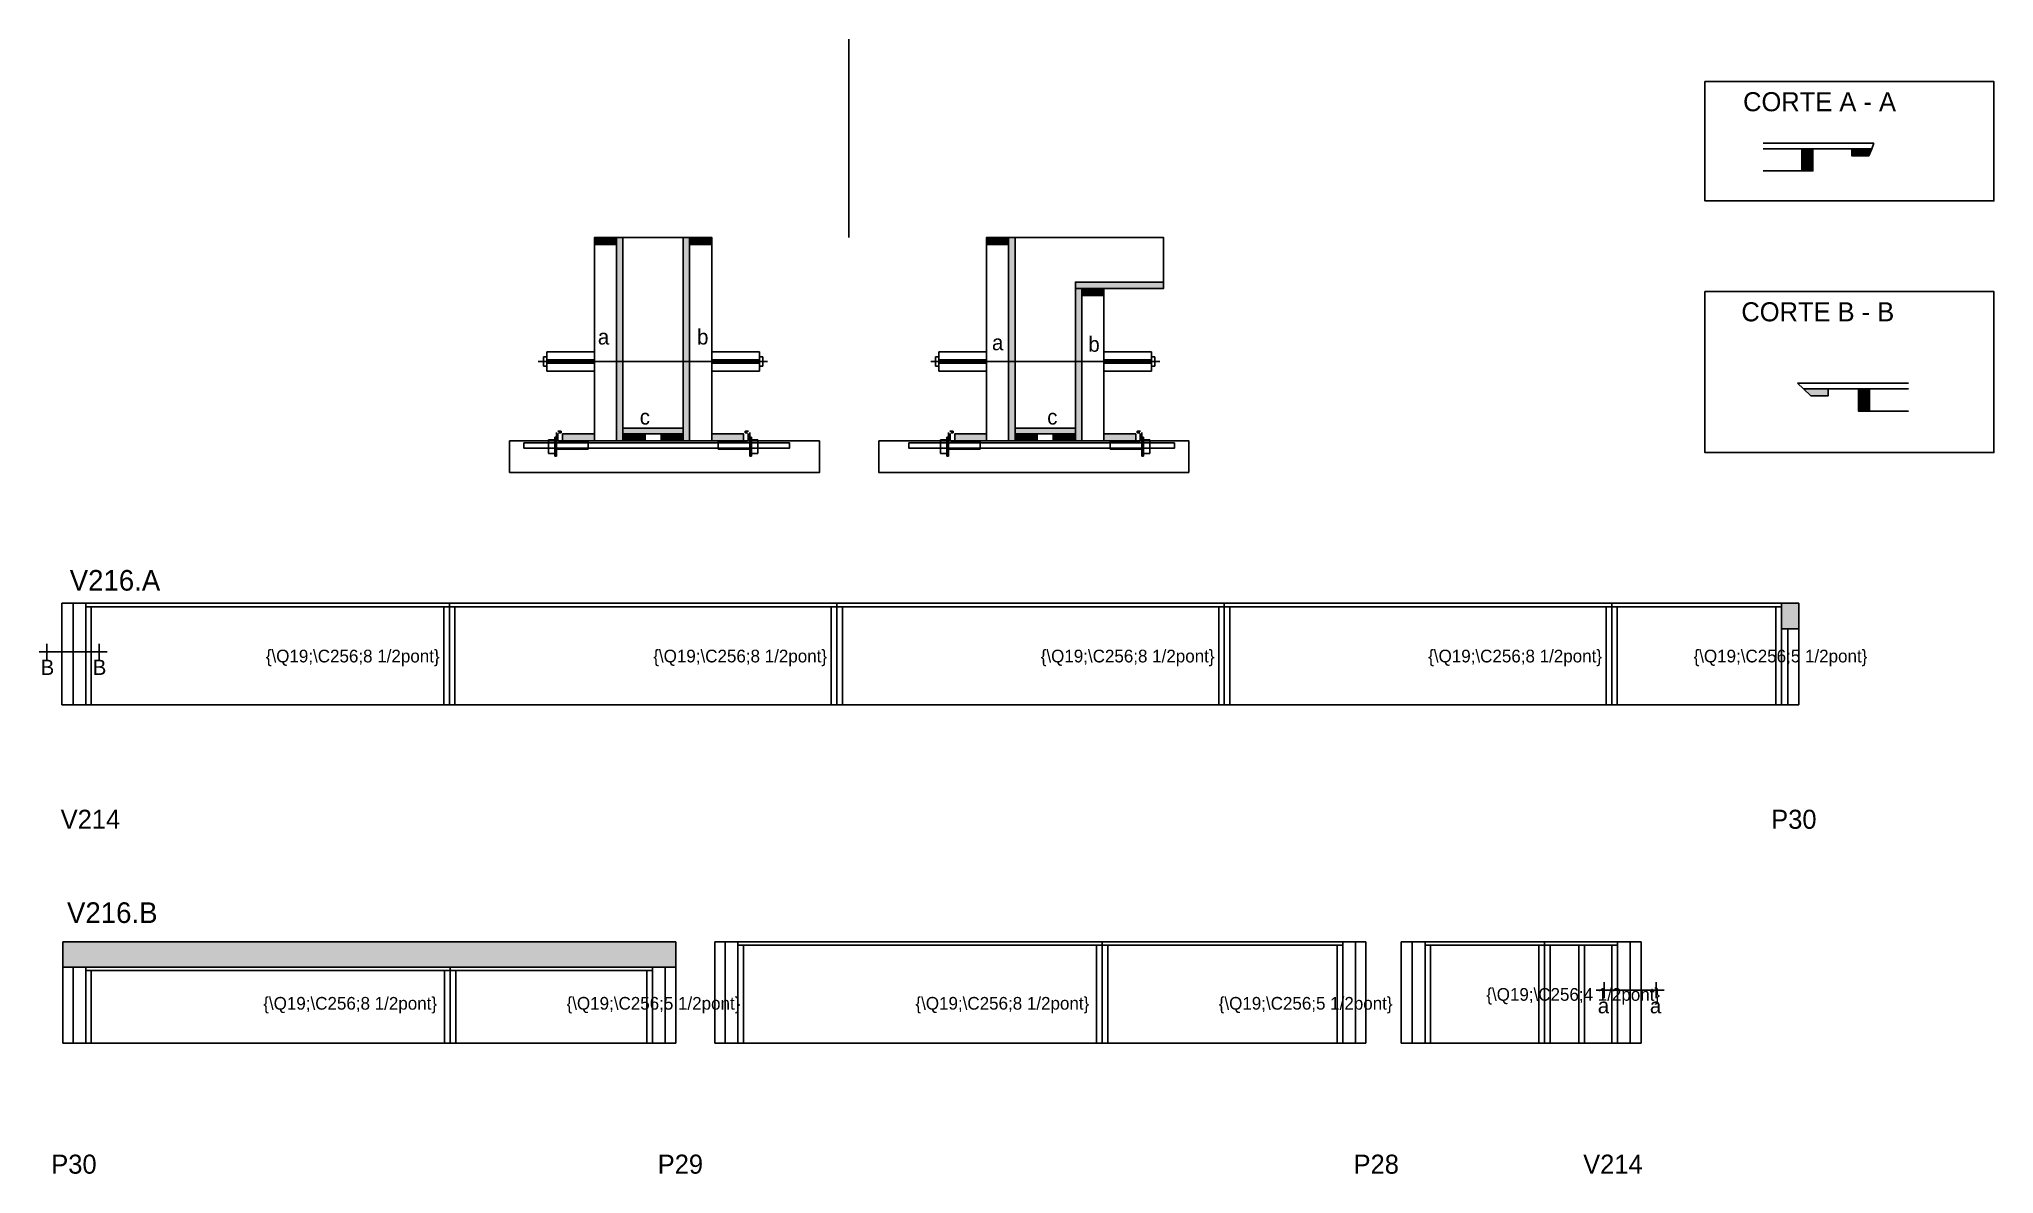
# Model space of a CAD drawing. Header units: metres. Extents: x 6067 to 7298, y 7409 to 8124.
import ezdxf

# ---------------------------------------------------------------- set-up
doc = ezdxf.new("R2010")
doc.units = ezdxf.units.M
for name, color, linetype in [('5', 7, 'Continuous'), ('barrote', 7, 'Continuous'), ('CONCRETO', 7, 'Continuous'), ('COTA', 7, 'Continuous'), ('Cotas', 7, 'Continuous'), ('detalhes', 7, 'Continuous'), ('Hachura', 7, 'Continuous'), ('Madeira', 7, 'Continuous'), ('NOMENCLATURA', 7, 'Continuous'), ('Painéis', 7, 'Continuous'), ('presilha', 7, 'Continuous'), ('SARR_2.2x7', 7, 'Continuous'), ('SARR_3.5x7', 7, 'Continuous'), ('SCO-___-LAJ', 7, 'Continuous'), ('TENSOR', 7, 'Continuous'), ('texto', 7, 'Continuous'), ('TEXTO PILAR', 7, 'Continuous'), ('Texto Seção', 7, 'Continuous')]:
    doc.layers.add(name, color=color, linetype=linetype)

msp = doc.modelspace()

# ---------------------------------------------------------------- hatches: boundary and pattern name
at = {"layer": 'COTA'}
h = msp.add_hatch(color=7, dxfattribs=at)
h.dxf.hatch_style = 1
h.paths.add_polyline_path([(7175.5, 7768.3), (7164.5, 7768.3), (7164.5, 7752.3), (7175.5, 7752.3), (7175.5, 7768.3)])
h = msp.add_hatch(color=7, dxfattribs=at)
h.dxf.hatch_style = 1
h.paths.add_polyline_path([(6468.2, 7539.2), (6468.2, 7555.2), (6468.2, 7555.2), (6082.2, 7555.2), (6082.2, 7555.2), (6082.2, 7539.2), (6082.2, 7539.2), (6468.2, 7539.2)])
at = {"layer": 'Hachura'}
h = msp.add_hatch(color=7, dxfattribs=at)
h.dxf.hatch_style = 1
h.paths.add_polyline_path([(7184.4, 8054.6), (7177.4, 8054.6), (7177.4, 8040.6), (7184.4, 8040.6), (7184.4, 8054.6)])
h = msp.add_hatch(color=7, dxfattribs=at)
h.dxf.hatch_style = 1
h.paths.add_polyline_path([(7221.4, 8054.6), (7219.6, 8050.2), (7219.6, 8050.2), (7208.8, 8050.2), (7208.8, 8050.2), (7208.8, 8054.6), (7208.8, 8054.6), (7221.4, 8054.6)])
h = msp.add_hatch(color=7, dxfattribs=at)
h.dxf.hatch_style = 1
h.paths.add_polyline_path([(6431, 7994.2), (6431, 7998.6), (6431, 7998.6), (6417, 7998.6), (6417, 7998.6), (6417, 7994.2), (6417, 7994.2), (6431, 7994.2)])
h = msp.add_hatch(color=7, dxfattribs=at)
h.dxf.hatch_style = 1
h.paths.add_polyline_path([(6431, 7998.6), (6435, 7998.6), (6435, 7998.6), (6435, 7870.6), (6435, 7870.6), (6431, 7870.6), (6431, 7870.6), (6431, 7998.6)])
h = msp.add_hatch(color=7, dxfattribs=at)
h.dxf.hatch_style = 1
h.paths.add_polyline_path([(6477, 7998.6), (6473, 7998.6), (6473, 7998.6), (6473, 7870.6), (6473, 7870.6), (6477, 7870.6), (6477, 7870.6), (6477, 7998.6)])
h = msp.add_hatch(color=7, dxfattribs=at)
h.dxf.hatch_style = 1
h.paths.add_polyline_path([(6477, 7994.2), (6477, 7998.6), (6477, 7998.6), (6491, 7998.6), (6491, 7998.6), (6491, 7994.2), (6491, 7994.2), (6477, 7994.2)])
h = msp.add_hatch(color=7, dxfattribs=at)
h.dxf.hatch_style = 1
h.paths.add_polyline_path([(6677.9, 7994.2), (6677.9, 7998.6), (6677.9, 7998.6), (6663.9, 7998.6), (6663.9, 7998.6), (6663.9, 7994.2), (6663.9, 7994.2), (6677.9, 7994.2)])
h = msp.add_hatch(color=7, dxfattribs=at)
h.dxf.hatch_style = 1
h.paths.add_polyline_path([(6677.9, 7998.6), (6681.9, 7998.6), (6681.9, 7998.6), (6681.9, 7870.6), (6681.9, 7870.6), (6677.9, 7870.6), (6677.9, 7870.6), (6677.9, 7998.6)])
h = msp.add_hatch(color=7, dxfattribs=at)
h.dxf.hatch_style = 1
h.paths.add_polyline_path([(6723.9, 7970.6), (6719.9, 7970.6), (6719.9, 7970.6), (6719.9, 7870.6), (6719.9, 7870.6), (6723.9, 7870.6), (6723.9, 7870.6), (6723.9, 7970.6)])
h = msp.add_hatch(color=7, dxfattribs=at)
h.dxf.hatch_style = 1
h.paths.add_polyline_path([(6719.9, 7966.6), (6719.9, 7970.6), (6719.9, 7970.6), (6775.5, 7970.6), (6775.5, 7970.6), (6775.5, 7966.6), (6775.5, 7966.6), (6719.9, 7966.6)])
h = msp.add_hatch(color=7, dxfattribs=at)
h.dxf.hatch_style = 1
h.paths.add_polyline_path([(6723.9, 7962.2), (6723.9, 7966.6), (6723.9, 7966.6), (6737.9, 7966.6), (6737.9, 7966.6), (6737.9, 7962.2), (6737.9, 7962.2), (6723.9, 7962.2)])
h = msp.add_hatch(color=7, dxfattribs=at)
h.dxf.hatch_style = 1
h.paths.add_polyline_path([(7178.5, 7903.3), (7183.1, 7898.9), (7183.1, 7898.9), (7193.9, 7898.9), (7193.9, 7898.9), (7193.9, 7903.3), (7193.9, 7903.3), (7178.5, 7903.3)])
h = msp.add_hatch(color=7, dxfattribs=at)
h.dxf.hatch_style = 1
h.paths.add_polyline_path([(7213.1, 7903.3), (7220.1, 7903.3), (7220.1, 7889.3), (7213.1, 7889.3), (7213.1, 7903.3)])
h = msp.add_hatch(color=7, dxfattribs=at)
h.dxf.hatch_style = 1
h.paths.add_polyline_path([(6473, 7875), (6473, 7878.6), (6473, 7878.6), (6435, 7878.6), (6435, 7878.6), (6435, 7875), (6435, 7875), (6473, 7875)])
h = msp.add_hatch(color=7, dxfattribs=at)
h.dxf.hatch_style = 1
h.paths.add_polyline_path([(6681.9, 7875), (6681.9, 7878.6), (6681.9, 7878.6), (6719.9, 7878.6), (6719.9, 7878.6), (6719.9, 7875), (6719.9, 7875), (6681.9, 7875)])
h = msp.add_hatch(color=7, dxfattribs=at)
h.dxf.hatch_style = 1
h.paths.add_polyline_path([(6397, 7870.6), (6397, 7875), (6397, 7875), (6417, 7875), (6417, 7875), (6417, 7870.6), (6417, 7870.6), (6397, 7870.6)])
h = msp.add_hatch(color=7, dxfattribs=at)
h.dxf.hatch_style = 1
h.paths.add_polyline_path([(6435, 7870.6), (6435, 7875), (6435, 7875), (6449, 7875), (6449, 7875), (6449, 7870.6), (6449, 7870.6), (6435, 7870.6)])
h = msp.add_hatch(color=7, dxfattribs=at)
h.dxf.hatch_style = 1
h.paths.add_polyline_path([(6473, 7870.6), (6473, 7875), (6473, 7875), (6459, 7875), (6459, 7875), (6459, 7870.6), (6459, 7870.6), (6473, 7870.6)])
h = msp.add_hatch(color=7, dxfattribs=at)
h.dxf.hatch_style = 1
h.paths.add_polyline_path([(6511, 7870.6), (6511, 7875), (6511, 7875), (6491, 7875), (6491, 7875), (6491, 7870.6), (6491, 7870.6), (6511, 7870.6)])
h = msp.add_hatch(color=7, dxfattribs=at)
h.dxf.hatch_style = 1
h.paths.add_polyline_path([(6643.9, 7870.6), (6643.9, 7875), (6643.9, 7875), (6663.9, 7875), (6663.9, 7875), (6663.9, 7870.6), (6663.9, 7870.6), (6643.9, 7870.6)])
h = msp.add_hatch(color=7, dxfattribs=at)
h.dxf.hatch_style = 1
h.paths.add_polyline_path([(6681.9, 7870.6), (6681.9, 7875), (6681.9, 7875), (6695.9, 7875), (6695.9, 7875), (6695.9, 7870.6), (6695.9, 7870.6), (6681.9, 7870.6)])
h = msp.add_hatch(color=7, dxfattribs=at)
h.dxf.hatch_style = 1
h.paths.add_polyline_path([(6719.9, 7870.6), (6719.9, 7875), (6719.9, 7875), (6705.9, 7875), (6705.9, 7875), (6705.9, 7870.6), (6705.9, 7870.6), (6719.9, 7870.6)])
h = msp.add_hatch(color=7, dxfattribs=at)
h.dxf.hatch_style = 1
h.paths.add_polyline_path([(6757.9, 7870.6), (6757.9, 7875), (6757.9, 7875), (6737.9, 7875), (6737.9, 7875), (6737.9, 7870.6), (6737.9, 7870.6), (6757.9, 7870.6)])

# ---------------------------------------------------------------- linework, layer by layer
at = {"color": 7, "lineweight": 25}
for p, q in [((6385, 7923.6), (6385, 7917.6)), ((6385, 7923.6), (6387, 7923.6)), ((6387, 7917.6), (6385, 7917.6)), ((6387, 7926.6), (6387, 7914.6)), ((6387, 7926.6), (6417, 7926.6)), ((6417, 7921.6), (6387, 7921.6)), ((6417, 7919.6), (6387, 7919.6)), ((6521, 7926.6), (6491, 7926.6)), ((6491, 7921.6), (6521, 7921.6)), ((6491, 7919.6), (6521, 7919.6)), ((6521, 7926.6), (6521, 7914.6)), ((6521, 7923.6), (6523, 7923.6)), ((6521, 7917.6), (6523, 7917.6)), ((6523, 7923.6), (6523, 7917.6)), ((6631.9, 7923.6), (6631.9, 7917.6)), ((6633.9, 7923.6), (6631.9, 7923.6)), ((6633.9, 7917.6), (6631.9, 7917.6)), ((6633.9, 7926.6), (6633.9, 7914.6)), ((6633.9, 7926.6), (6663.9, 7926.6)), ((6663.9, 7921.6), (6633.9, 7921.6)), ((6663.9, 7919.6), (6633.9, 7919.6)), ((6767.9, 7926.6), (6737.9, 7926.6)), ((6737.9, 7921.6), (6767.9, 7921.6)), ((6737.9, 7919.6), (6767.9, 7919.6)), ((6767.9, 7926.6), (6767.9, 7914.6)), ((6769.9, 7923.6), (6767.9, 7923.6)), ((6767.9, 7917.6), (6769.9, 7917.6)), ((6769.9, 7923.6), (6769.9, 7917.6)), ((6387, 7914.6), (6417, 7914.6)), ((6521, 7914.6), (6491, 7914.6)), ((6633.9, 7914.6), (6663.9, 7914.6)), ((6767.9, 7914.6), (6737.9, 7914.6))]:
    msp.add_line(p, q, dxfattribs=at)
at = {"layer": 'barrote', "color": 7, "lineweight": 25}
for points in [[(6363.6, 7850.6), (6558.7, 7850.6), (6558.7, 7870.6), (6363.6, 7870.6)], [(6791.4, 7850.6), (6596.2, 7850.6), (6596.2, 7870.6), (6791.4, 7870.6)]]:
    msp.add_lwpolyline(points, close=True, dxfattribs=at)
at = {"layer": 'CONCRETO', "color": 7, "lineweight": 25}
for points in [[(6435, 7998.6), (6435, 7998.6), (6473, 7998.6), (6473, 7970.6), (6473, 7970.6), (6473, 7878.6), (6435, 7878.6), (6435, 7998.6)], [(6775.5, 7970.6), (6775.5, 7998.6), (6681.9, 7998.6), (6681.9, 7970.6), (6681.9, 7970.6), (6681.9, 7878.6), (6719.9, 7878.6), (6719.9, 7970.6)]]:
    msp.add_lwpolyline(points, close=True, dxfattribs=at)
at = {"layer": 'COTA', "color": 7, "lineweight": 25}
for p, q in [((7175.5, 7768.3), (7164.5, 7768.3)), ((7175.5, 7752.3), (7175.5, 7768.3)), ((6082.2, 7539.2), (6082.2, 7555.2)), ((6082.2, 7555.2), (6468.2, 7555.2)), ((6468.2, 7555.2), (6468.2, 7539.2))]:
    msp.add_line(p, q, dxfattribs=at)
at = {"layer": 'Cotas', "color": 7, "lineweight": 25}
for points in [[(7116.4, 8096.9), (7298.3, 8096.9), (7298.3, 8021.7), (7116.4, 8021.7)], [(7116.4, 7964.6), (7298.3, 7964.6), (7298.3, 7863.2), (7116.4, 7863.2)]]:
    msp.add_lwpolyline(points, close=True, dxfattribs=at)
at = {"layer": 'Defpoints', "color": 7, "lineweight": 25}
msp.add_line((6577.2, 7998.6), (6577.2, 8123.6), dxfattribs=at)
at = {"layer": 'Madeira', "color": 7, "lineweight": 25}
for points in [[(7184.4, 8054.6), (7184.4, 8040.6), (7153, 8040.6)], [(7213.1, 7903.3), (7213.1, 7889.3), (7244.5, 7889.3)]]:
    msp.add_lwpolyline(points, dxfattribs=at)
for points in [[(7184.4, 8040.6), (7184.4, 8054.6), (7177.4, 8054.6), (7177.4, 8040.6)], [(7208.8, 8054.6), (7221.4, 8054.6), (7219.6, 8050.2), (7208.8, 8050.2)], [(6431, 7994.2), (6431, 7998.6), (6417, 7998.6), (6417, 7994.2)], [(6431, 7998.6), (6417, 7998.6), (6417, 7870.6), (6431, 7870.6)], [(6477, 7994.2), (6477, 7998.6), (6491, 7998.6), (6491, 7994.2)], [(6477, 7998.6), (6491, 7998.6), (6491, 7870.6), (6477, 7870.6)], [(6677.9, 7994.2), (6677.9, 7998.6), (6663.9, 7998.6), (6663.9, 7994.2)], [(6677.9, 7998.6), (6663.9, 7998.6), (6663.9, 7870.6), (6677.9, 7870.6)], [(6723.9, 7962.2), (6723.9, 7966.6), (6737.9, 7966.6), (6737.9, 7962.2)], [(6723.9, 7966.6), (6737.9, 7966.6), (6737.9, 7870.6), (6723.9, 7870.6)], [(7193.9, 7903.3), (7178.5, 7903.3), (7183.1, 7898.9), (7193.9, 7898.9)], [(7213.1, 7889.3), (7213.1, 7903.3), (7220.1, 7903.3), (7220.1, 7889.3)], [(6397, 7870.6), (6397, 7875), (6417, 7875), (6417, 7870.6)], [(6435, 7870.6), (6435, 7875), (6449, 7875), (6449, 7870.6)], [(6473, 7870.6), (6473, 7875), (6459, 7875), (6459, 7870.6)], [(6511, 7870.6), (6511, 7875), (6491, 7875), (6491, 7870.6)], [(6643.9, 7870.6), (6643.9, 7875), (6663.9, 7875), (6663.9, 7870.6)], [(6681.9, 7870.6), (6681.9, 7875), (6695.9, 7875), (6695.9, 7870.6)], [(6719.9, 7870.6), (6719.9, 7875), (6705.9, 7875), (6705.9, 7870.6)], [(6757.9, 7870.6), (6757.9, 7875), (6737.9, 7875), (6737.9, 7870.6)]]:
    msp.add_lwpolyline(points, close=True, dxfattribs=at)
at = {"layer": 'NOMENCLATURA', "color": 7, "lineweight": 25}
for p, q in [((6067.3, 7737.8), (6110.1, 7737.8)), ((6072.3, 7742.8), (6072.3, 7732.8)), ((6105.1, 7742.8), (6105.1, 7732.8)), ((7090.7, 7524.7), (7047.9, 7524.7)), ((7052.9, 7529.7), (7052.9, 7519.7)), ((7085.7, 7529.7), (7085.7, 7519.7))]:
    msp.add_line(p, q, dxfattribs=at)
at = {"layer": 'Painéis', "color": 7, "lineweight": 25}
for p, q in [((7222.8, 8058.2), (7153, 8058.2)), ((7221.4, 8054.6), (7153, 8054.6)), ((7221.4, 8054.6), (7222.8, 8058.2)), ((7178.5, 7903.3), (7174.7, 7906.9)), ((7174.7, 7906.9), (7244.6, 7906.9)), ((7178.5, 7903.3), (7244.5, 7903.3)), ((6081.7, 7768.3), (7164.5, 7768.3)), ((6081.7, 7704.3), (6081.7, 7768.3)), ((6325.7, 7704.3), (6325.7, 7768.3)), ((6569.7, 7704.3), (6569.7, 7768.3)), ((6813.7, 7704.3), (6813.7, 7768.3)), ((7057.7, 7704.3), (7057.7, 7768.3)), ((7164.5, 7752.3), (7164.5, 7768.3)), ((7175.5, 7752.3), (7164.5, 7752.3)), ((7175.5, 7704.3), (7175.5, 7752.3)), ((6081.7, 7704.3), (7175.5, 7704.3)), ((6492.8, 7555.2), (6902.8, 7555.2)), ((6492.8, 7491.2), (6492.8, 7555.2)), ((6736.8, 7491.2), (6736.8, 7555.2)), ((6902.8, 7491.2), (6902.8, 7555.2)), ((7076.3, 7555.2), (6925.1, 7555.2)), ((6925.1, 7491.2), (6925.1, 7555.2)), ((7015.3, 7491.2), (7015.3, 7555.2)), ((7076.3, 7491.2), (7076.3, 7555.2)), ((6082.2, 7539.2), (6468.2, 7539.2)), ((6082.2, 7491.2), (6082.2, 7539.2)), ((6326.2, 7491.2), (6326.2, 7539.2)), ((6468.2, 7491.2), (6468.2, 7539.2)), ((6082.2, 7491.2), (6468.2, 7491.2)), ((6492.8, 7491.2), (6902.8, 7491.2)), ((7076.3, 7491.2), (6925.1, 7491.2))]:
    msp.add_line(p, q, dxfattribs=at)
for points in [[(6431, 7998.6), (6435, 7998.6), (6435, 7870.6), (6431, 7870.6)], [(6477, 7998.6), (6473, 7998.6), (6473, 7870.6), (6477, 7870.6)], [(6677.9, 7998.6), (6681.9, 7998.6), (6681.9, 7870.6), (6677.9, 7870.6)], [(6719.9, 7966.6), (6719.9, 7970.6), (6775.5, 7970.6), (6775.5, 7966.6)], [(6723.9, 7966.6), (6719.9, 7966.6), (6719.9, 7870.6), (6723.9, 7870.6)], [(6473, 7875), (6473, 7878.6), (6435, 7878.6), (6435, 7875)], [(6681.9, 7875), (6681.9, 7878.6), (6719.9, 7878.6), (6719.9, 7875)]]:
    msp.add_lwpolyline(points, close=True, dxfattribs=at)
at = {"layer": 'presilha', "color": 7, "lineweight": 25}
for p, q in [((6388.1, 7871.3), (6392.1, 7871.3)), ((6388.1, 7871.3), (6388.1, 7862.7)), ((6392.1, 7873), (6393.1, 7873)), ((6392.1, 7861), (6392.1, 7873)), ((6392.1, 7871.3), (6392.1, 7862.7)), ((6393.1, 7869.8), (6393.1, 7875.9)), ((6393.1, 7873), (6393.1, 7861)), ((6396.1, 7876.7), (6393.9, 7876.7)), ((6394.1, 7870.4), (6394.1, 7875.3)), ((6396.1, 7875.7), (6394.5, 7875.7)), ((6413.1, 7870), (6394.5, 7870)), ((6396.1, 7876.7), (6396.1, 7875.7)), ((6413.1, 7870), (6413.1, 7865.4)), ((6494.9, 7870), (6494.9, 7865.4)), ((6494.9, 7870), (6513.5, 7870)), ((6511.9, 7876.7), (6511.9, 7875.7)), ((6511.9, 7876.7), (6514.1, 7876.7)), ((6511.9, 7875.7), (6513.5, 7875.7)), ((6513.9, 7870.4), (6513.9, 7875.3)), ((6514.9, 7869.8), (6514.9, 7875.9)), ((6515.9, 7873), (6514.9, 7873)), ((6514.9, 7873), (6514.9, 7861)), ((6515.9, 7861), (6515.9, 7873)), ((6519.9, 7871.3), (6515.9, 7871.3)), ((6515.9, 7871.3), (6515.9, 7862.7)), ((6519.9, 7871.3), (6519.9, 7862.7)), ((6635, 7871.3), (6639, 7871.3)), ((6635, 7871.3), (6635, 7862.7)), ((6639, 7873), (6640, 7873)), ((6639, 7861), (6639, 7873)), ((6639, 7871.3), (6639, 7862.7)), ((6640, 7869.8), (6640, 7875.9)), ((6640, 7873), (6640, 7861)), ((6643, 7876.7), (6640.8, 7876.7)), ((6641, 7870.4), (6641, 7875.3)), ((6643, 7875.7), (6641.4, 7875.7)), ((6660, 7870), (6641.4, 7870)), ((6643, 7876.7), (6643, 7875.7)), ((6660, 7870), (6660, 7865.4)), ((6741.8, 7870), (6741.8, 7865.4)), ((6741.8, 7870), (6760.4, 7870)), ((6758.8, 7876.7), (6758.8, 7875.7)), ((6758.8, 7876.7), (6761, 7876.7)), ((6758.8, 7875.7), (6760.4, 7875.7)), ((6760.8, 7870.4), (6760.8, 7875.3)), ((6761.8, 7869.8), (6761.8, 7875.9)), ((6762.8, 7873), (6761.8, 7873)), ((6761.8, 7873), (6761.8, 7861)), ((6762.8, 7861), (6762.8, 7873)), ((6766.8, 7871.3), (6762.8, 7871.3)), ((6762.8, 7871.3), (6762.8, 7862.7)), ((6766.8, 7871.3), (6766.8, 7862.7)), ((6392.1, 7862.7), (6388.1, 7862.7)), ((6393.1, 7861), (6392.1, 7861)), ((6413.1, 7865.4), (6393.1, 7865.4)), ((6494.9, 7865.4), (6514.9, 7865.4)), ((6514.9, 7861), (6515.9, 7861)), ((6515.9, 7862.7), (6519.9, 7862.7)), ((6639, 7862.7), (6635, 7862.7)), ((6640, 7861), (6639, 7861)), ((6660, 7865.4), (6640, 7865.4)), ((6741.8, 7865.4), (6761.8, 7865.4)), ((6761.8, 7861), (6762.8, 7861)), ((6762.8, 7862.7), (6766.8, 7862.7))]:
    msp.add_line(p, q, dxfattribs=at)
at = {"layer": 'SARR_2.2x7', "color": 7, "lineweight": 25}
for p, q in [((6088.7, 7704.3), (6088.7, 7768.3)), ((6096.7, 7766.1), (6325.7, 7766.1)), ((6325.7, 7766.1), (6569.7, 7766.1)), ((6569.7, 7766.1), (6813.7, 7766.1)), ((6813.7, 7766.1), (7057.7, 7766.1)), ((7057.7, 7766.1), (7164.5, 7766.1)), ((7168.5, 7704.3), (7168.5, 7752.3)), ((6499.4, 7491.2), (6499.4, 7555.2)), ((6507.4, 7553), (6736.8, 7553)), ((6736.8, 7553), (6888.3, 7553)), ((6896.3, 7491.2), (6896.3, 7555.2)), ((6932.1, 7491.2), (6932.1, 7555.2)), ((7015.3, 7553), (6940.1, 7553)), ((7061.3, 7553), (7015.3, 7553)), ((7069.3, 7491.2), (7069.3, 7555.2)), ((6088.7, 7491.2), (6088.7, 7539.2)), ((6096.7, 7537), (6326.2, 7537)), ((6326.2, 7537), (6453.6, 7537)), ((6461.6, 7491.2), (6461.6, 7539.2))]:
    msp.add_line(p, q, dxfattribs=at)
at = {"layer": 'SARR_3.5x7', "color": 7, "lineweight": 25}
for p, q in [((6096.7, 7768.3), (6096.7, 7704.3)), ((7164.5, 7768.3), (7164.5, 7704.3)), ((6100.2, 7766.1), (6100.2, 7704.3)), ((6322.2, 7766.1), (6322.2, 7704.3)), ((6325.7, 7766.1), (6325.7, 7704.3)), ((6329.2, 7766.1), (6329.2, 7704.3)), ((6566.2, 7766.1), (6566.2, 7704.3)), ((6569.7, 7766.1), (6569.7, 7704.3)), ((6573.2, 7766.1), (6573.2, 7704.3)), ((6810.2, 7766.1), (6810.2, 7704.3)), ((6813.7, 7766.1), (6813.7, 7704.3)), ((6817.2, 7766.1), (6817.2, 7704.3)), ((7054.2, 7766.1), (7054.2, 7704.3)), ((7057.7, 7766.1), (7057.7, 7704.3)), ((7061.2, 7766.1), (7061.2, 7704.3)), ((7161, 7766.1), (7161, 7704.3)), ((6096.7, 7704.3), (6100.2, 7704.3)), ((6322.2, 7704.3), (6325.7, 7704.3)), ((6325.7, 7704.3), (6329.2, 7704.3)), ((6507.4, 7555.2), (6507.4, 7491.2)), ((6510.9, 7553), (6510.9, 7491.2)), ((6733.3, 7553), (6733.3, 7491.2)), ((6736.8, 7553), (6736.8, 7491.2)), ((6740.3, 7553), (6740.3, 7491.2)), ((6884.8, 7553), (6884.8, 7491.2)), ((6888.3, 7555.2), (6888.3, 7491.2)), ((6940.1, 7555.2), (6940.1, 7491.2)), ((6943.6, 7553), (6943.6, 7491.2)), ((7011.8, 7553), (7011.8, 7491.2)), ((7015.3, 7553), (7015.3, 7491.2)), ((7018.8, 7553), (7018.8, 7491.2)), ((7037, 7553), (7037, 7491.2)), ((7040.5, 7553), (7040.5, 7491.2)), ((7057.8, 7553), (7057.8, 7491.2)), ((7061.3, 7555.2), (7061.3, 7491.2)), ((6096.7, 7539.2), (6096.7, 7491.2)), ((6100.2, 7537), (6100.2, 7491.2)), ((6322.7, 7537), (6322.7, 7491.2)), ((6326.2, 7537), (6326.2, 7491.2)), ((6329.7, 7537), (6329.7, 7491.2)), ((6450.1, 7537), (6450.1, 7491.2)), ((6453.6, 7539.2), (6453.6, 7491.2)), ((6322.7, 7491.2), (6326.2, 7491.2)), ((6326.2, 7491.2), (6329.7, 7491.2)), ((6733.3, 7491.2), (6736.8, 7491.2)), ((6736.8, 7491.2), (6740.3, 7491.2)), ((6940.1, 7491.2), (6943.6, 7491.2)), ((7061.3, 7491.2), (7057.8, 7491.2))]:
    msp.add_line(p, q, dxfattribs=at)
at = {"layer": 'SCO-___-LAJ', "color": 7, "lineweight": 25}
for points in [[(6372.6, 7869.3), (6539.9, 7869.3), (6539.9, 7866.1), (6372.6, 7866.1)], [(6782.4, 7869.3), (6615, 7869.3), (6615, 7866.1), (6782.4, 7866.1)]]:
    msp.add_lwpolyline(points, close=True, dxfattribs=at)
at = {"layer": 'TENSOR', "color": 7, "lineweight": 25}
for p, q in [((6526, 7920.6), (6381.7, 7920.6)), ((6628.9, 7920.6), (6773.2, 7920.6))]:
    msp.add_line(p, q, dxfattribs=at)

# ---------------------------------------------------------------- texts
at = {"layer": '5', "color": 7, "lineweight": 25}
for s, p in [('V214', (6080.9, 7626.3)), ('P30', (7158.1, 7626.3)), ('P30', (6075, 7409.1)), ('P29', (6456.9, 7409.1)), ('P28', (6895.1, 7409.1)), ('V214', (7039.7, 7409.1))]:
    msp.add_text(s, height=12, dxfattribs=at).set_placement(p)
at = {"layer": 'detalhes', "color": 7, "lineweight": 25}
for s, p in [('b', (6481.7, 7931.3)), ('a', (6419.2, 7931.3)), ('a', (6667.4, 7927.7)), ('b', (6728.1, 7926.7)), ('c', (6445.6, 7880.9)), ('c', (6702.2, 7880.9)), ('B', (6068.3, 7723.2)), ('B', (6101.1, 7723.2)), ('a', (7048.9, 7510.1)), ('a', (7081.7, 7510.1))]:
    msp.add_text(s, height=9.6, dxfattribs=at).set_placement(p)
at = {"layer": 'texto', "color": 7, "lineweight": 25}
for s, p in [('{\\Q19;\\C256;8 1/2pont}', (6210.1, 7731.1)), ('{\\Q19;\\C256;8 1/2pont}', (6454.1, 7731.1)), ('{\\Q19;\\C256;8 1/2pont}', (6698.1, 7731.1)), ('{\\Q19;\\C256;8 1/2pont}', (6942.1, 7731.1)), ('{\\Q19;\\C256;5 1/2pont}', (7109.2, 7731.1)), ('{\\Q19;\\C256;4 1/2pont}', (6978.7, 7518)), ('{\\Q19;\\C256;8 1/2pont}', (6208.5, 7512.4)), ('{\\Q19;\\C256;5 1/2pont}', (6399.5, 7512.4)), ('{\\Q19;\\C256;8 1/2pont}', (6619.2, 7512.4)), ('{\\Q19;\\C256;5 1/2pont}', (6810.2, 7512.4))]:
    msp.add_text(s, height=8, dxfattribs=at).set_placement(p)
at = {"layer": 'TEXTO PILAR', "color": 7, "lineweight": 25}
for s, p in [('CORTE A - A', (7140.4, 8078.2)), ('CORTE B - B', (7139.3, 7945.9))]:
    msp.add_text(s, height=12, dxfattribs=at).set_placement(p)
at = {"layer": 'Texto Seção', "color": 7, "lineweight": 25}
for s, p in [('V216.A', (6086.6, 7776.3)), ('V216.B', (6084.9, 7567))]:
    msp.add_text(s, height=13, dxfattribs=at).set_placement(p)

doc.saveas('drawing.dxf')
